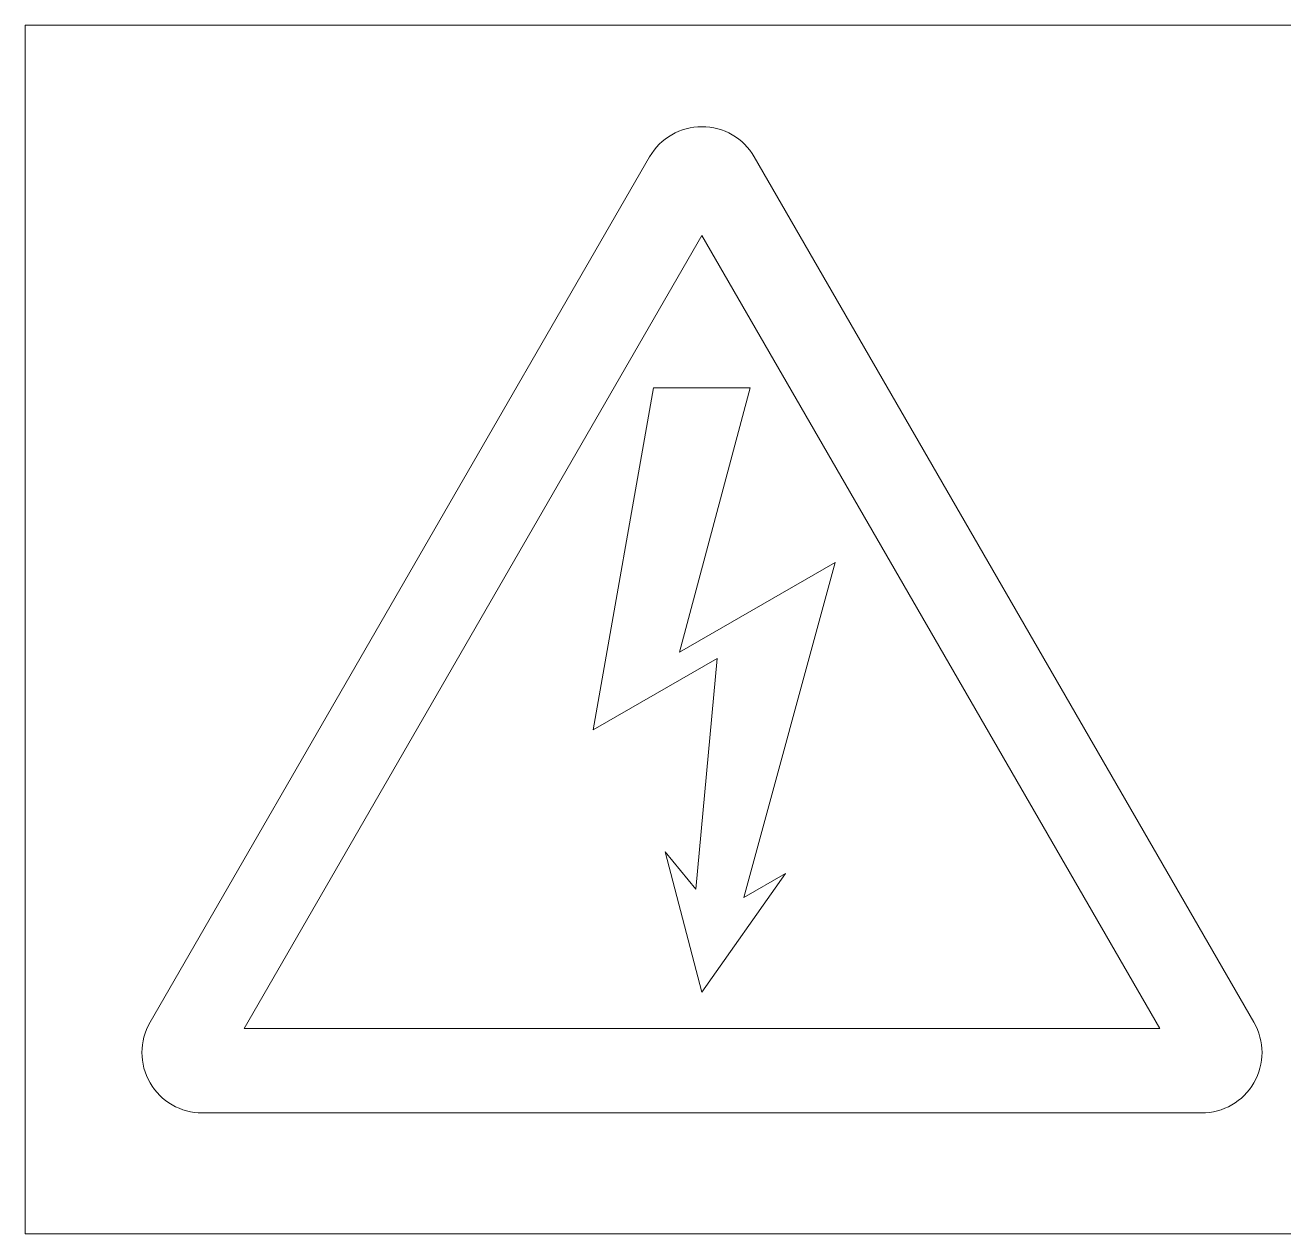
# Model space of a CAD drawing. Extents: x -76427 to 292734, y -42117 to 131250.
# Drawn here: x 13985.2 to 14037.3, y -38330.8 to -38280.8 of the extents above; entities that cross this region are included whole.
import ezdxf

# ---------------------------------------------------------------- set-up
doc = ezdxf.new("R2010")
doc.units = 0
doc.header["$LTSCALE"] = 10
doc.layers.add('XFM7P10PV$0$PV-EQ(50K)', color=252, linetype='Continuous', lineweight=9)
doc.layers.add('XFM7P10PV-200K$0$PV-EQ(50K)', color=22, linetype='Continuous', lineweight=9)

# ---------------------------------------------------------------- blocks, each defined once
blk = doc.blocks.new('XFM7P10PV-200K$0$A$Cf6a59fa3')
for p, q in [((2289.593, 488.833), (2469.593, 488.833)), ((2289.593, 438.833), (2289.593, 488.833)), ((2294.758, 447.583), (2315.428, 483.384)), ((2319.758, 483.384), (2340.428, 447.583)), ((2298.655, 447.333), (2317.593, 480.134)), ((2317.593, 480.134), (2336.531, 447.333)), ((2313.097, 459.679), (2315.593, 473.833)), ((2315.593, 473.833), (2319.593, 473.833)), ((2319.593, 473.833), (2316.661, 462.891)), ((2316.661, 462.891), (2323.097, 466.607)), ((2323.097, 466.607), (2319.319, 452.74)), ((2318.218, 462.636), (2313.097, 459.679)), ((2317.343, 453.097), (2318.218, 462.636)), ((2317.593, 448.833), (2316.064, 454.635)), ((2316.064, 454.635), (2317.343, 453.097)), ((2321.055, 453.733), (2317.593, 448.833)), ((2319.319, 452.74), (2321.055, 453.733)), ((2336.531, 447.333), (2298.655, 447.333)), ((2338.263, 443.833), (2296.923, 443.833)), ((2469.593, 438.833), (2289.593, 438.833))]:
    blk.add_line(p, q)
for centre, start, end in [((2317.593, 482.134), 30, 150), ((2296.923, 446.333), 150, 270), ((2338.263, 446.333), 270, 30)]:
    blk.add_arc(centre, 2.5, start, end)
blk = doc.blocks.new('XFM7P10PV-200K')
at = {"layer": 'XFM7P10PV-200K$0$PV-EQ(50K)'}
blk.add_blockref('XFM7P10PV-200K$0$A$Cf6a59fa3', (11695.6, -38769.632), dxfattribs=at)
blk = doc.blocks.new('XFM7P10PV$0$A$Cf6a59fa3')
for p, q in [((2289.593, 488.833), (2469.593, 488.833)), ((2289.593, 438.833), (2289.593, 488.833)), ((2294.758, 447.583), (2315.428, 483.384)), ((2319.758, 483.384), (2340.428, 447.583)), ((2298.655, 447.333), (2317.593, 480.134)), ((2317.593, 480.134), (2336.531, 447.333)), ((2313.097, 459.679), (2315.593, 473.833)), ((2315.593, 473.833), (2319.593, 473.833)), ((2319.593, 473.833), (2316.661, 462.891)), ((2316.661, 462.891), (2323.097, 466.607)), ((2323.097, 466.607), (2319.319, 452.74)), ((2318.218, 462.636), (2313.097, 459.679)), ((2317.343, 453.097), (2318.218, 462.636)), ((2317.593, 448.833), (2316.064, 454.635)), ((2316.064, 454.635), (2317.343, 453.097)), ((2321.055, 453.733), (2317.593, 448.833)), ((2319.319, 452.74), (2321.055, 453.733)), ((2336.531, 447.333), (2298.655, 447.333)), ((2338.263, 443.833), (2296.923, 443.833)), ((2469.593, 438.833), (2289.593, 438.833))]:
    blk.add_line(p, q)
for centre, start, end in [((2317.593, 482.134), 30, 150), ((2296.923, 446.333), 150, 270), ((2338.263, 446.333), 270, 30)]:
    blk.add_arc(centre, 2.5, start, end)
blk = doc.blocks.new('XFM7P10PV')
at = {"layer": 'XFM7P10PV$0$PV-EQ(50K)'}
blk.add_blockref('XFM7P10PV$0$A$Cf6a59fa3', (11695.6, -38769.632), dxfattribs=at)

msp = doc.modelspace()

# ---------------------------------------------------------------- block references
for name in ['XFM7P10PV', 'XFM7P10PV-200K']:
    msp.add_blockref(name, (0, 0))

doc.saveas('drawing.dxf')
